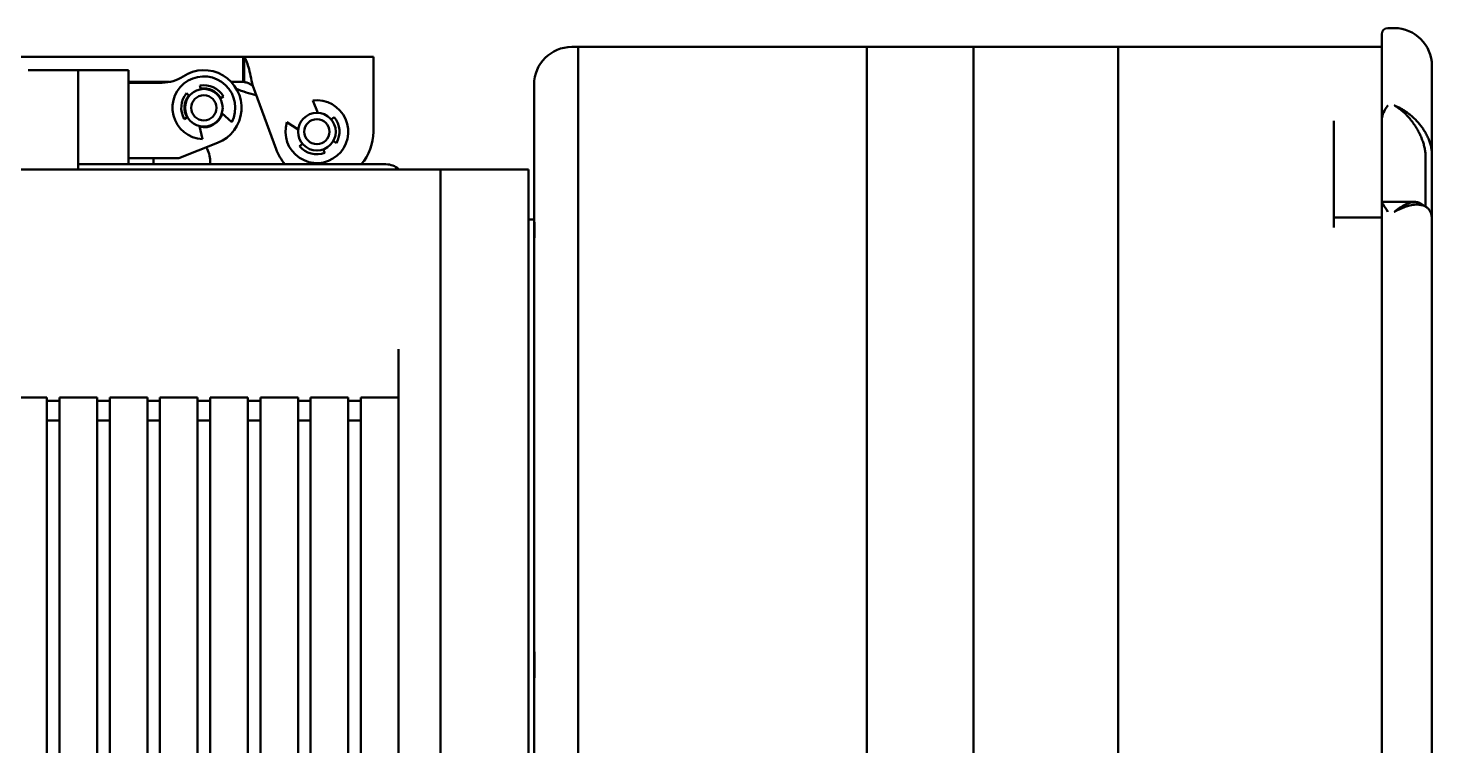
# Model space of a CAD drawing. Header units: millimetres. Extents: x 36 to 3196, y 27 to 5967.
# Drawn here: x 865.8 to 977.6, y 2419.9 to 2477.1 of the extents above; entities that cross this region are included whole.
import ezdxf

# ---------------------------------------------------------------- set-up
doc = ezdxf.new("R2010")
doc.units = ezdxf.units.MM
doc.layers.add('외형선(ISO)', color=7, linetype='Continuous', lineweight=50)

msp = doc.modelspace()

# ---------------------------------------------------------------- linework, layer by layer
at = {"layer": '외형선(ISO)'}
for p, q in [((973.6457, 2476.5938), (973.6457, 2469.6933)), ((974.1457, 2477.0938), (974.6457, 2477.0938)), ((909.6457, 2475.5938), (909.1457, 2475.5938)), ((909.6457, 2368.0938), (909.6457, 2475.5938)), ((909.6457, 2475.5938), (909.6457, 2368.0938)), ((932.6457, 2475.5938), (909.6457, 2475.5938)), ((932.6457, 2371.6931), (932.6457, 2475.5938)), ((932.6457, 2371.6931), (932.6457, 2475.5938)), ((941.1457, 2475.5938), (932.6457, 2475.5938)), ((941.1457, 2371.6931), (941.1457, 2475.5938)), ((941.1457, 2371.6931), (941.1457, 2475.5938)), ((952.6457, 2475.5938), (941.1457, 2475.5938)), ((952.6457, 2371.6931), (952.6457, 2475.5938)), ((952.6457, 2371.6931), (952.6457, 2475.5938)), ((973.6457, 2475.5938), (952.6457, 2475.5938)), ((860.7057, 2474.8018), (878.8457, 2474.8018)), ((878.8457, 2474.8018), (882.97, 2474.8018)), ((882.97, 2474.8018), (893.3457, 2474.8018)), ((882.97, 2473.7003), (882.97, 2474.8018)), ((883.0673, 2474.7621), (883.0673, 2472.7966)), ((893.3457, 2474.8018), (893.3457, 2472.5018)), ((865.8457, 2473.7438), (869.8457, 2473.7438)), ((873.8457, 2473.7438), (869.8457, 2473.7438)), ((869.8457, 2467.7438), (869.8457, 2473.7438)), ((873.8457, 2473.7438), (873.8457, 2471.2438)), ((882.97, 2472.8018), (882.97, 2473.7003)), ((977.6457, 2474.0938), (977.6457, 2467.0742)), ((873.8457, 2472.8018), (877.116, 2472.8018)), ((876.5291, 2472.7438), (873.8457, 2472.7438)), ((878.4751, 2471.9106), (878.6862, 2471.6955)), ((879.5949, 2472.2227), (879.513, 2472.5128)), ((882.0286, 2472.8018), (882.97, 2472.8018)), ((883.7318, 2472.5018), (885.5932, 2467.4588)), ((893.3457, 2468.8438), (893.3457, 2472.5018)), ((906.1457, 2461.7936), (906.1457, 2472.5938)), ((873.8457, 2466.2438), (873.8457, 2471.2438)), ((881.4026, 2471.6472), (881.1431, 2471.4966)), ((888.5117, 2471.3214), (888.9248, 2470.3417)), ((878.5483, 2469.991), (878.2888, 2469.8405)), ((881.2825, 2470.313), (882.0654, 2469.5937)), ((889.992, 2469.8113), (890.2213, 2470.0048)), ((969.8457, 2461.2), (969.8457, 2469.7048)), ((973.6457, 2469.6933), (973.6457, 2466.553)), ((879.7426, 2468.2459), (879.5067, 2469.2826)), ((887.3558, 2469.0175), (886.4594, 2469.5893)), ((869.8457, 2465.8438), (869.8457, 2467.7438)), ((877.8457, 2466.7438), (880.9357, 2467.9488)), ((887.4702, 2467.6828), (887.6994, 2467.8763)), ((889.3505, 2467.4313), (889.4818, 2467.1599)), ((890.3988, 2467.9339), (890.1534, 2468.1089)), ((877.8457, 2466.7438), (873.8457, 2466.7438)), ((875.8457, 2466.7438), (875.8457, 2466.2438)), ((880.3457, 2466.5012), (880.3457, 2466.2438)), ((973.6457, 2466.553), (973.6457, 2464.2766)), ((977.1457, 2466.8343), (977.1457, 2466.553)), ((977.1457, 2464.2766), (977.1457, 2466.553)), ((977.6457, 2467.0742), (977.6457, 2466.8398)), ((977.6457, 2466.8398), (977.6457, 2464.5634)), ((898.6957, 2465.8438), (853.4957, 2465.8438)), ((869.8457, 2466.2438), (894.3457, 2466.2438)), ((898.6957, 2446.2212), (898.6957, 2465.8438)), ((898.6957, 2465.8438), (898.6957, 2446.2212)), ((905.6957, 2465.8438), (898.6957, 2465.8438)), ((905.6957, 2446.2212), (905.6957, 2465.8438)), ((973.6457, 2464.2766), (973.6457, 2465.3127)), ((973.6457, 2463.2436), (973.6457, 2464.2766)), ((973.6457, 2464.2766), (973.6457, 2463.2436)), ((977.1457, 2464.2766), (977.1457, 2462.8719)), ((977.6457, 2464.5634), (977.6457, 2461.8946)), ((973.6457, 2463.2436), (973.6457, 2463.2126)), ((973.6457, 2463.2436), (976.3118, 2463.2436)), ((973.6457, 2463.2126), (973.6457, 2395.2358)), ((976.768, 2463.1193), (977.1919, 2462.8416)), ((906.1457, 2461.8438), (905.6957, 2461.8438)), ((969.8457, 2462.0034), (973.6457, 2462.0034)), ((977.6457, 2461.8946), (977.6457, 2395.6852)), ((906.1457, 2459.6077), (906.1457, 2461.7936)), ((906.1457, 2427.9614), (906.1457, 2459.6077)), ((895.3457, 2451.5105), (895.3457, 2447.6658)), ((864.3457, 2447.6658), (867.3457, 2447.6658)), ((867.3457, 2447.3957), (867.3457, 2447.6658)), ((867.3457, 2447.3957), (868.3457, 2447.3957)), ((867.3457, 2445.8388), (867.3457, 2447.3957)), ((868.3457, 2447.6658), (868.3457, 2447.3957)), ((868.3457, 2447.6658), (871.3457, 2447.6658)), ((868.3457, 2447.3957), (868.3457, 2445.8388)), ((871.3457, 2447.3957), (871.3457, 2447.6658)), ((871.3457, 2445.8388), (871.3457, 2447.3957)), ((871.3457, 2447.3957), (872.3457, 2447.3957)), ((872.3457, 2447.6658), (872.3457, 2447.3957)), ((872.3457, 2447.6658), (875.3457, 2447.6658)), ((872.3457, 2447.3957), (872.3457, 2445.8388)), ((875.3457, 2447.3957), (875.3457, 2447.6658)), ((875.3457, 2445.8388), (875.3457, 2447.3957)), ((875.3457, 2447.3957), (876.3457, 2447.3957)), ((876.3457, 2447.6658), (876.3457, 2447.3957)), ((876.3457, 2447.6658), (879.3457, 2447.6658)), ((876.3457, 2447.3957), (876.3457, 2445.8388)), ((879.3457, 2447.3957), (879.3457, 2447.6658)), ((879.3457, 2445.8388), (879.3457, 2447.3957)), ((879.3457, 2447.3957), (880.3457, 2447.3957)), ((880.3457, 2447.6658), (880.3457, 2447.3957)), ((880.3457, 2447.6658), (883.3457, 2447.6658)), ((880.3457, 2447.3957), (880.3457, 2445.8388)), ((883.3457, 2447.3957), (883.3457, 2447.6658)), ((883.3457, 2445.8388), (883.3457, 2447.3957)), ((883.3457, 2447.3957), (884.3457, 2447.3957)), ((884.3457, 2447.6658), (884.3457, 2447.3957)), ((884.3457, 2447.6658), (887.3457, 2447.6658)), ((884.3457, 2447.3957), (884.3457, 2445.8388)), ((887.3457, 2447.3957), (887.3457, 2447.6658)), ((887.3457, 2445.8388), (887.3457, 2447.3957)), ((887.3457, 2447.3957), (888.3457, 2447.3957)), ((888.3457, 2447.6658), (888.3457, 2447.3957)), ((888.3457, 2447.6658), (891.3457, 2447.6658)), ((888.3457, 2447.3957), (888.3457, 2445.8388)), ((891.3457, 2447.3957), (891.3457, 2447.6658)), ((891.3457, 2447.3957), (892.3457, 2447.3957)), ((891.3457, 2445.8388), (891.3457, 2447.3957)), ((892.3457, 2447.6658), (892.3457, 2447.3957)), ((892.3457, 2447.6658), (895.3457, 2447.6658)), ((892.3457, 2447.3957), (892.3457, 2445.8388)), ((895.3457, 2431.1712), (895.3457, 2447.6658)), ((898.6957, 2435.6472), (898.6957, 2446.2212)), ((898.6957, 2446.2212), (898.6957, 2435.6472)), ((905.6957, 2435.6472), (905.6957, 2446.2212)), ((867.3457, 2445.8388), (868.3457, 2445.8388)), ((867.3457, 2397.8488), (867.3457, 2445.8388)), ((868.3457, 2445.8388), (868.3457, 2397.8488)), ((871.3457, 2397.8488), (871.3457, 2445.8388)), ((871.3457, 2445.8388), (872.3457, 2445.8388)), ((872.3457, 2445.8388), (872.3457, 2397.8488)), ((875.3457, 2397.8488), (875.3457, 2445.8388)), ((875.3457, 2445.8388), (876.3457, 2445.8388)), ((876.3457, 2445.8388), (876.3457, 2397.8488)), ((879.3457, 2397.8488), (879.3457, 2445.8388)), ((879.3457, 2445.8388), (880.3457, 2445.8388)), ((880.3457, 2445.8388), (880.3457, 2397.8488)), ((883.3457, 2397.8488), (883.3457, 2445.8388)), ((883.3457, 2445.8388), (884.3457, 2445.8388)), ((884.3457, 2445.8388), (884.3457, 2397.8488)), ((887.3457, 2397.8488), (887.3457, 2445.8388)), ((887.3457, 2445.8388), (888.3457, 2445.8388)), ((888.3457, 2445.8388), (888.3457, 2397.8488)), ((891.3457, 2397.8488), (891.3457, 2445.8388)), ((891.3457, 2445.8388), (892.3457, 2445.8388)), ((892.3457, 2445.8388), (892.3457, 2397.8488)), ((898.6957, 2405.6274), (898.6957, 2435.6472)), ((898.6957, 2435.6472), (898.6957, 2405.6274)), ((905.6957, 2405.6274), (905.6957, 2435.6472)), ((895.3457, 2412.5164), (895.3457, 2431.1712)), ((906.1457, 2424.5734), (906.1457, 2427.9614)), ((906.1457, 2390.5456), (906.1457, 2424.5734))]:
    msp.add_line(p, q, dxfattribs=at)
for centre, radius in [((879.8457, 2470.7438), 1.5), ((879.8457, 2470.7438), 1), ((888.8457, 2468.8438), 1.5), ((888.8457, 2468.8438), 1)]:
    msp.add_circle(centre, radius, dxfattribs=at)
for centre, radius, start, end in [((974.1457, 2476.5938), 0.5, 90, 180), ((974.6457, 2474.0938), 3, 0, 90), ((909.1457, 2472.5938), 3, 90, 180), ((876.5291, 2475.7438), 3, 270, 303.55731), ((879.8457, 2470.7438), 2.5, 332.609602, 267.637065), ((879.8457, 2470.7438), 3, 291.304534, 123.55731), ((879.8457, 2470.7438), 1.8, 139.594554, 210.123334), ((879.8457, 2470.7438), 1.8, 30.123334, 100.652113), ((879.8457, 2470.7438), 1.55, 30.123334, 99.823337), ((886.1705, 2481.5256), 10, 248.109579, 257.490462), ((879.8457, 2470.7438), 1.55, 140.423331, 210.123334), ((888.8457, 2468.8438), 2.5, 162.651349, 97.678812), ((879.8457, 2470.7438), 1.55, 257.830005, 342.416663), ((888.8457, 2468.8438), 1.8, 329.636301, 40.165081), ((889.3457, 2468.8438), 4, 319.458398, 0), ((878.3457, 2466.5012), 2, 0, 33.067357), ((889.3457, 2468.8438), 4, 200.259053, 220.541602), ((888.8457, 2468.8438), 1.8, 220.165081, 290.69386), ((894.3457, 2464.7438), 1.5, 47.166572, 90)]:
    msp.add_arc(centre, radius, start, end, dxfattribs=at)
for points, knots in [([(883.0673, 2474.7621), (883.0511, 2474.7753), (883.0349, 2474.7852), (883.0025, 2474.7984), (882.9863, 2474.8018), (882.97, 2474.8018)], [-0.0439714955, -0.0439714955, -0.0439714955, -0.0439714955, -0.0219857478, -0.0219857478, 0, 0, 0, 0]), ([(883.7318, 2472.5018), (883.6764, 2472.7672), (883.6211, 2473.0326), (883.5103, 2473.5319), (883.4549, 2473.7658), (883.3442, 2474.1744), (883.2888, 2474.349), (883.1781, 2474.6183), (883.1227, 2474.713), (883.0673, 2474.7621)], [0, 0, 0, 0, 0.25, 0.25, 0.5, 0.5, 0.75, 0.75, 1, 1, 1, 1]), ([(883.7318, 2472.5018), (883.6902, 2472.5278), (883.6488, 2472.5537), (883.5656, 2472.6039), (883.5242, 2472.6281), (883.4549, 2472.6657), (883.4273, 2472.68), (883.3719, 2472.7066), (883.3442, 2472.719), (883.2749, 2472.7471), (883.2335, 2472.7613), (883.1503, 2472.7837), (883.1089, 2472.7918), (883.0673, 2472.7966)], [-0.0784586426, -0.0784586426, -0.0784586426, -0.0784586426, -0.0637445786, -0.0637445786, -0.0490308899, -0.0490308899, -0.0392293308, -0.0392293308, -0.0294277704, -0.0294277704, -0.0147140729, -0.0147140729, 0, 0, 0, 0]), ([(973.6457, 2469.6933), (973.6457, 2469.7881), (973.6558, 2469.8872), (973.7108, 2470.1667), (973.7743, 2470.3429), (973.9434, 2470.6769), (974.0432, 2470.8205), (974.1436, 2470.9371), (974.1447, 2470.9383), (974.1457, 2470.9395)], [0.620418883, 0.620418883, 0.620418883, 0.620418883, 0.667518907, 0.667518907, 0.75055806, 0.75055806, 0.83624971, 0.83624971, 0.837158655, 0.837158655, 0.837158655, 0.837158655]), ([(974.6457, 2470.9395), (974.6562, 2470.9354), (974.6668, 2470.9312), (974.6774, 2470.9269), (974.6879, 2470.9226), (974.6985, 2470.9183), (974.7091, 2470.9139), (974.7302, 2470.9051), (974.7513, 2470.8962), (974.7724, 2470.887), (974.8146, 2470.8688), (974.8567, 2470.8497), (974.8987, 2470.8298), (974.9826, 2470.7901), (975.0663, 2470.7472), (975.1497, 2470.7012), (975.233, 2470.6553), (975.3161, 2470.6061), (975.3988, 2470.5538), (975.4401, 2470.5276), (975.4814, 2470.5006), (975.5226, 2470.4728), (975.5638, 2470.445), (975.6049, 2470.4163), (975.646, 2470.3868), (975.687, 2470.3573), (975.7279, 2470.327), (975.7685, 2470.296), (975.8091, 2470.265), (975.8494, 2470.2333), (975.8894, 2470.2008), (975.9694, 2470.136), (976.0483, 2470.0682), (976.126, 2469.9974), (976.2037, 2469.9266), (976.2802, 2469.8528), (976.3554, 2469.7757), (976.4306, 2469.6986), (976.5046, 2469.6183), (976.5772, 2469.5345), (976.6135, 2469.4926), (976.6494, 2469.4497), (976.6849, 2469.406), (976.7205, 2469.3622), (976.7553, 2469.3179), (976.7895, 2469.273), (976.8237, 2469.228), (976.8573, 2469.1824), (976.8901, 2469.1361), (976.923, 2469.0898), (976.9552, 2469.0428), (976.9867, 2468.9951), (977.0182, 2468.9474), (977.049, 2468.899), (977.079, 2468.8499), (977.109, 2468.8007), (977.1383, 2468.7509), (977.1668, 2468.7002), (977.1953, 2468.6495), (977.2229, 2468.598), (977.2498, 2468.5456), (977.2766, 2468.4933), (977.3023, 2468.4403), (977.3269, 2468.3872), (977.3514, 2468.334), (977.3748, 2468.2804), (977.397, 2468.2264), (977.4191, 2468.1725), (977.44, 2468.1181), (977.4596, 2468.0634), (977.4792, 2468.0086), (977.4976, 2467.9535), (977.5145, 2467.8979), (977.5314, 2467.8424), (977.547, 2467.7861), (977.5609, 2467.7303), (977.5747, 2467.6745), (977.5869, 2467.6189), (977.5975, 2467.5637), (977.608, 2467.5084), (977.6169, 2467.4535), (977.624, 2467.3988), (977.6383, 2467.2894), (977.6457, 2467.1812), (977.6457, 2467.0742)], [-1, -1, -1, -1, -0.9921875, -0.9921875, -0.9921875, -0.984375, -0.984375, -0.984375, -0.96875, -0.96875, -0.96875, -0.9375, -0.9375, -0.9375, -0.875, -0.875, -0.875, -0.8125, -0.8125, -0.8125, -0.78125, -0.78125, -0.78125, -0.75, -0.75, -0.75, -0.71875, -0.71875, -0.71875, -0.6875, -0.6875, -0.6875, -0.625, -0.625, -0.625, -0.5625, -0.5625, -0.5625, -0.5, -0.5, -0.5, -0.46875, -0.46875, -0.46875, -0.4375, -0.4375, -0.4375, -0.40625, -0.40625, -0.40625, -0.375, -0.375, -0.375, -0.34375, -0.34375, -0.34375, -0.3125, -0.3125, -0.3125, -0.28125, -0.28125, -0.28125, -0.25, -0.25, -0.25, -0.21875, -0.21875, -0.21875, -0.1875, -0.1875, -0.1875, -0.15625, -0.15625, -0.15625, -0.125, -0.125, -0.125, -0.09375, -0.09375, -0.09375, -0.0625, -0.0625, -0.0625, 0, 0, 0, 0]), ([(977.1457, 2466.8343), (977.1457, 2466.9416), (977.1395, 2467.0506), (977.1276, 2467.1614), (977.1217, 2467.2168), (977.1143, 2467.2726), (977.1055, 2467.3288), (977.0967, 2467.3851), (977.0866, 2467.4417), (977.075, 2467.4988), (977.0635, 2467.5558), (977.0505, 2467.6135), (977.0364, 2467.6706), (977.0223, 2467.7276), (977.007, 2467.7844), (976.9906, 2467.8409), (976.9743, 2467.8974), (976.9569, 2467.9535), (976.9384, 2468.0094), (976.92, 2468.0652), (976.9005, 2468.1208), (976.88, 2468.1761), (976.8596, 2468.2314), (976.8381, 2468.2865), (976.8157, 2468.3411), (976.7934, 2468.3958), (976.7704, 2468.4496), (976.7466, 2468.5026), (976.7229, 2468.5557), (976.6985, 2468.608), (976.6735, 2468.6597), (976.6484, 2468.7113), (976.6228, 2468.7622), (976.5965, 2468.8125), (976.5703, 2468.8628), (976.5435, 2468.9124), (976.5161, 2468.9614), (976.4887, 2469.0104), (976.4607, 2469.0588), (976.4322, 2469.1065), (976.4037, 2469.1543), (976.3747, 2469.2014), (976.3451, 2469.248), (976.3155, 2469.2946), (976.2855, 2469.3404), (976.2553, 2469.3853), (976.1948, 2469.4749), (976.1331, 2469.5612), (976.0705, 2469.6442), (976.0078, 2469.7272), (975.944, 2469.8071), (975.8793, 2469.884), (975.8145, 2469.9609), (975.7488, 2470.0349), (975.6821, 2470.106), (975.6488, 2470.1416), (975.6152, 2470.1765), (975.5814, 2470.2106), (975.5476, 2470.2447), (975.5134, 2470.2783), (975.4792, 2470.3109), (975.445, 2470.3436), (975.4108, 2470.3754), (975.3765, 2470.4064), (975.3421, 2470.4374), (975.3077, 2470.4675), (975.2733, 2470.4969), (975.2043, 2470.5555), (975.1352, 2470.611), (975.0657, 2470.6633), (974.9962, 2470.7156), (974.9265, 2470.7648), (974.8565, 2470.8108), (974.8215, 2470.8339), (974.7864, 2470.8561), (974.7513, 2470.8776), (974.7337, 2470.8883), (974.7161, 2470.8988), (974.6985, 2470.9092), (974.6897, 2470.9143), (974.6809, 2470.9194), (974.6721, 2470.9245), (974.6633, 2470.9296), (974.6544, 2470.9346), (974.6457, 2470.9395)], [-1, -1, -1, -1, -0.9375, -0.9375, -0.9375, -0.90625, -0.90625, -0.90625, -0.875, -0.875, -0.875, -0.84375, -0.84375, -0.84375, -0.8125, -0.8125, -0.8125, -0.78125, -0.78125, -0.78125, -0.75, -0.75, -0.75, -0.71875, -0.71875, -0.71875, -0.6875, -0.6875, -0.6875, -0.65625, -0.65625, -0.65625, -0.625, -0.625, -0.625, -0.59375, -0.59375, -0.59375, -0.5625, -0.5625, -0.5625, -0.53125, -0.53125, -0.53125, -0.5, -0.5, -0.5, -0.4375, -0.4375, -0.4375, -0.375, -0.375, -0.375, -0.3125, -0.3125, -0.3125, -0.28125, -0.28125, -0.28125, -0.25, -0.25, -0.25, -0.21875, -0.21875, -0.21875, -0.1875, -0.1875, -0.1875, -0.125, -0.125, -0.125, -0.0625, -0.0625, -0.0625, -0.03125, -0.03125, -0.03125, -0.015625, -0.015625, -0.015625, -0.0078125, -0.0078125, -0.0078125, 0, 0, 0, 0]), ([(973.6457, 2463.2126), (973.6457, 2463.1858), (973.6764, 2463.1386), (973.8265, 2462.9313), (973.9795, 2462.7315), (974.1436, 2462.452), (974.1447, 2462.4502), (974.1457, 2462.4484)], [-0.213745231, -0.213745231, -0.213745231, -0.213745231, -0.132568287, -0.132568287, 0, 0, 0.000856776, 0.000856776, 0.000856776, 0.000856776]), ([(974.6457, 2462.4484), (974.6544, 2462.4557), (974.6633, 2462.463), (974.6721, 2462.4703), (974.6809, 2462.4775), (974.6897, 2462.4847), (974.6985, 2462.4919), (974.7161, 2462.5062), (974.7337, 2462.5203), (974.7513, 2462.5343), (974.7864, 2462.5622), (974.8215, 2462.5893), (974.8565, 2462.6158), (974.9265, 2462.6686), (974.9962, 2462.7184), (975.0657, 2462.7653), (975.1352, 2462.8122), (975.2043, 2462.8561), (975.2733, 2462.8969), (975.3077, 2462.9173), (975.3421, 2462.9369), (975.3765, 2462.9557), (975.4108, 2462.9745), (975.445, 2462.9926), (975.4792, 2463.0098), (975.5134, 2463.027), (975.5476, 2463.0434), (975.5814, 2463.0589), (975.6152, 2463.0743), (975.6488, 2463.0889), (975.6821, 2463.1025), (975.7488, 2463.1297), (975.8145, 2463.1532), (975.8793, 2463.1729), (975.944, 2463.1926), (976.0078, 2463.2084), (976.0705, 2463.2201), (976.1331, 2463.2318), (976.1948, 2463.2393), (976.2553, 2463.2422), (976.2855, 2463.2437), (976.3155, 2463.244), (976.3451, 2463.2431), (976.3747, 2463.2422), (976.4037, 2463.2401), (976.4322, 2463.2367), (976.4607, 2463.2334), (976.4887, 2463.2288), (976.5161, 2463.2228), (976.5435, 2463.2169), (976.5703, 2463.2097), (976.5965, 2463.2012), (976.6228, 2463.1926), (976.6484, 2463.1827), (976.6735, 2463.1713), (976.6985, 2463.1599), (976.7229, 2463.1471), (976.7466, 2463.1328), (976.7538, 2463.1284), (976.7609, 2463.124), (976.768, 2463.1193)], [-1, -1, -1, -1, -0.9921875, -0.9921875, -0.9921875, -0.984375, -0.984375, -0.984375, -0.96875, -0.96875, -0.96875, -0.9375, -0.9375, -0.9375, -0.875, -0.875, -0.875, -0.8125, -0.8125, -0.8125, -0.78125, -0.78125, -0.78125, -0.75, -0.75, -0.75, -0.71875, -0.71875, -0.71875, -0.6875, -0.6875, -0.6875, -0.625, -0.625, -0.625, -0.5625, -0.5625, -0.5625, -0.5, -0.5, -0.5, -0.46875, -0.46875, -0.46875, -0.4375, -0.4375, -0.4375, -0.40625, -0.40625, -0.40625, -0.375, -0.375, -0.375, -0.34375, -0.34375, -0.34375, -0.3125, -0.3125, -0.3125, -0.303023024, -0.303023024, -0.303023024, -0.303023024]), ([(977.6457, 2461.8946), (977.6457, 2461.9867), (977.6383, 2462.0731), (977.624, 2462.1544), (977.6169, 2462.195), (977.608, 2462.2344), (977.5975, 2462.2724), (977.5869, 2462.3104), (977.5747, 2462.3472), (977.5609, 2462.3827), (977.547, 2462.4181), (977.5314, 2462.4524), (977.5145, 2462.4849), (977.4976, 2462.5173), (977.4792, 2462.5482), (977.4596, 2462.5774), (977.44, 2462.6067), (977.4191, 2462.6344), (977.397, 2462.6606), (977.3748, 2462.6869), (977.3514, 2462.7116), (977.3269, 2462.7349), (977.3023, 2462.7583), (977.2766, 2462.7802), (977.2498, 2462.8007), (977.2229, 2462.8212), (977.1953, 2462.8401), (977.1668, 2462.8576), (977.1383, 2462.875), (977.109, 2462.8911), (977.079, 2462.9057), (977.049, 2462.9204), (977.0182, 2462.9337), (976.9867, 2462.9457), (976.9552, 2462.9577), (976.923, 2462.9684), (976.8901, 2462.9779), (976.8573, 2462.9874), (976.8237, 2462.9957), (976.7895, 2463.0028), (976.7553, 2463.0099), (976.7205, 2463.0158), (976.6849, 2463.0205), (976.6494, 2463.0253), (976.6135, 2463.0289), (976.5772, 2463.0314), (976.5046, 2463.0363), (976.4306, 2463.0368), (976.3554, 2463.0333), (976.2802, 2463.0298), (976.2037, 2463.0223), (976.126, 2463.0111), (976.0483, 2462.9998), (975.9694, 2462.9849), (975.8894, 2462.9663), (975.8494, 2462.9571), (975.8091, 2462.9469), (975.7685, 2462.9359), (975.7279, 2462.9248), (975.687, 2462.9129), (975.646, 2462.9002), (975.6049, 2462.8874), (975.5638, 2462.8739), (975.5226, 2462.8595), (975.4814, 2462.8452), (975.4401, 2462.8301), (975.3988, 2462.8142), (975.3161, 2462.7824), (975.233, 2462.7476), (975.1497, 2462.7099), (975.0663, 2462.6722), (974.9826, 2462.6315), (974.8987, 2462.5879), (974.8567, 2462.5661), (974.8146, 2462.5436), (974.7724, 2462.5203), (974.7513, 2462.5087), (974.7302, 2462.4969), (974.7091, 2462.4849), (974.6985, 2462.4789), (974.6879, 2462.4728), (974.6774, 2462.4668), (974.6668, 2462.4607), (974.6562, 2462.4545), (974.6457, 2462.4484)], [-1, -1, -1, -1, -0.9375, -0.9375, -0.9375, -0.90625, -0.90625, -0.90625, -0.875, -0.875, -0.875, -0.84375, -0.84375, -0.84375, -0.8125, -0.8125, -0.8125, -0.78125, -0.78125, -0.78125, -0.75, -0.75, -0.75, -0.71875, -0.71875, -0.71875, -0.6875, -0.6875, -0.6875, -0.65625, -0.65625, -0.65625, -0.625, -0.625, -0.625, -0.59375, -0.59375, -0.59375, -0.5625, -0.5625, -0.5625, -0.53125, -0.53125, -0.53125, -0.5, -0.5, -0.5, -0.4375, -0.4375, -0.4375, -0.375, -0.375, -0.375, -0.3125, -0.3125, -0.3125, -0.28125, -0.28125, -0.28125, -0.25, -0.25, -0.25, -0.21875, -0.21875, -0.21875, -0.1875, -0.1875, -0.1875, -0.125, -0.125, -0.125, -0.0625, -0.0625, -0.0625, -0.03125, -0.03125, -0.03125, -0.015625, -0.015625, -0.015625, -0.0078125, -0.0078125, -0.0078125, 0, 0, 0, 0]), ([(906.1457, 2461.7936), (906.1457, 2461.7801), (906.1486, 2461.7565), (906.1619, 2461.6481), (906.1759, 2461.5266), (906.1889, 2461.214), (906.1892, 2461.0341), (906.1772, 2460.5951), (906.1635, 2460.3334), (906.1492, 2459.9065), (906.1457, 2459.7586), (906.1457, 2459.6077)], [-0.895644827, -0.895644827, -0.895644827, -0.895644827, -0.848916301, -0.848916301, -0.747481993, -0.747481993, -0.657032159, -0.657032159, -0.556432131, -0.556432131, -0.505511855, -0.505511855, -0.505511855, -0.505511855]), ([(906.1457, 2427.9614), (906.1457, 2427.7088), (906.1609, 2427.4166), (906.1846, 2426.7526), (906.1909, 2426.3923), (906.18, 2425.6507), (906.1622, 2425.2788), (906.1482, 2424.8072), (906.1457, 2424.6881), (906.1457, 2424.5734)], [-0.897920286, -0.897920286, -0.897920286, -0.897920286, -0.786696584, -0.786696584, -0.669803818, -0.669803818, -0.548309921, -0.548309921, -0.50547008, -0.50547008, -0.50547008, -0.50547008])]:
    msp.add_open_spline(points, degree=3, knots=knots, dxfattribs=at)
msp.add_open_spline([(883.0673, 2472.7966), (883.0349, 2472.8), (883.0025, 2472.8018), (882.97, 2472.8018)], degree=3, dxfattribs=at)

doc.saveas('drawing.dxf')
